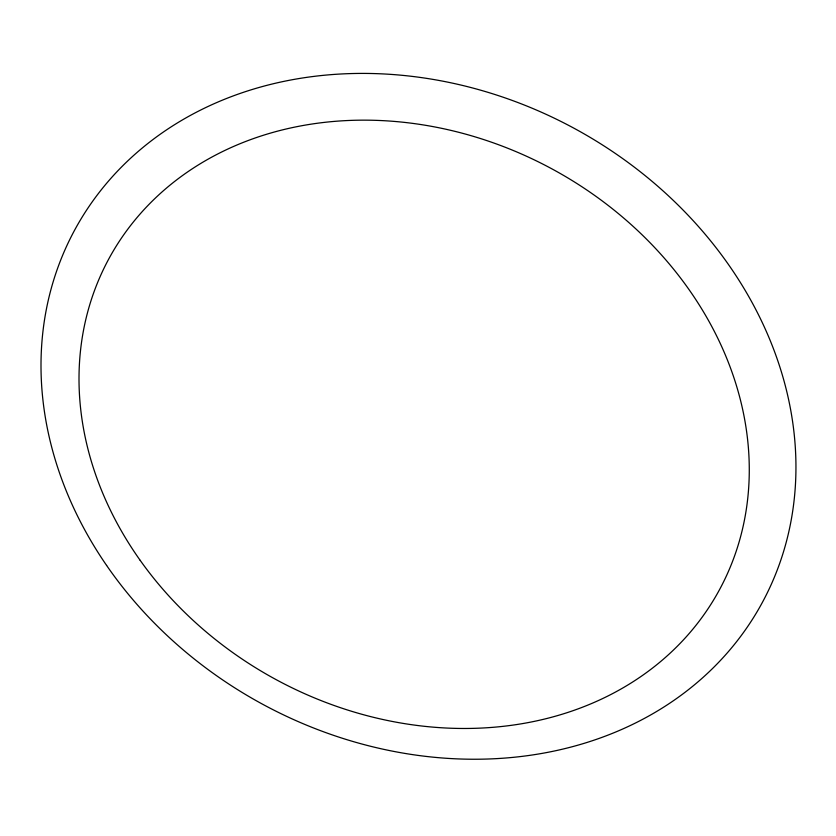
<?xml version="1.0" encoding="UTF-8"?>
<svg xmlns="http://www.w3.org/2000/svg" width="836" height="836" viewBox="0 0 836 836"><rect width="100%" height="100%" fill="white"/><g stroke="black" fill="none" stroke-linecap="round" stroke-linejoin="round"><path stroke-width="1.25" d="M106.611 565.439A391.018 327.388 28.5 0 0 758.576 609.204A391.018 327.388 28.5 0 0 390.234 74.341A391.018 327.388 28.5 0 0 106.611 565.439M140.187 560.36A347.274 290.238 28.5 0 0 718.302 591.888A347.274 290.238 28.5 0 0 383.923 120.697A347.274 290.238 28.5 0 0 140.187 560.36"/></g></svg>
